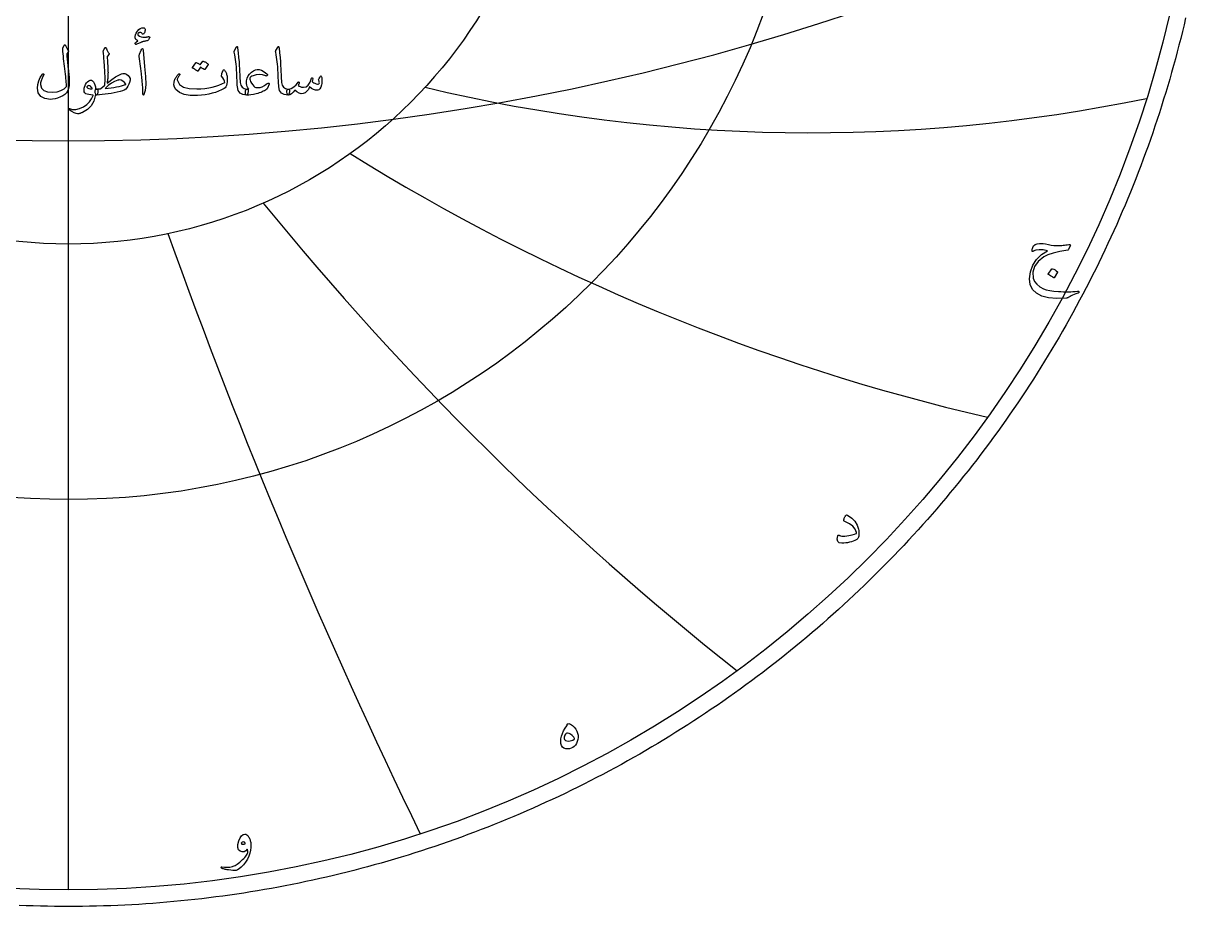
# Model space of a CAD drawing. Header units: millimetres. Extents: x -75 to 75, y -75 to 77.
# Drawn here: x -3 to 74.2, y -75.3 to -17.3 of the extents above; entities that cross this region are included whole.
import ezdxf

# ---------------------------------------------------------------- set-up
doc = ezdxf.new("R2010")
doc.units = ezdxf.units.MM
for name, color, linetype in [('CUT_OUTER', 1, 'Continuous'), ('ENGRAVE', 7, 'Continuous'), ('ENGRAVE_FINE', 8, 'Continuous'), ('TEXT', 5, 'Continuous')]:
    doc.layers.add(name, color=color, linetype=linetype)

msp = doc.modelspace()

# ---------------------------------------------------------------- linework, layer by layer
at = {"layer": 'CUT_OUTER'}
msp.add_lwpolyline([(73.4043, -16.9573), (73.2989, -17.4073), (73.1907, -17.8568), (73.0797, -18.3055), (72.966, -18.7536), (72.8496, -19.2009), (72.7304, -19.6476), (72.6085, -20.0935), (72.4838, -20.5386), (72.3564, -20.983), (72.2263, -21.4266), (72.0935, -21.8693), (71.9579, -22.3113), (71.8197, -22.7524), (71.6787, -23.1926), (71.5351, -23.632), (71.3887, -24.0705), (71.2397, -24.5081), (71.088, -24.9447), (70.9336, -25.3804), (70.7765, -25.8152), (70.6168, -26.249), (70.4544, -26.6818), (70.2893, -27.1136), (70.1217, -27.5444), (69.9513, -27.9741), (69.7784, -28.4028), (69.6028, -28.8304), (69.4246, -29.2569), (69.2437, -29.6824), (69.0603, -30.1067), (68.8743, -30.5299), (68.6857, -30.9519), (68.4944, -31.3728), (68.3007, -31.7924), (68.1043, -32.2109), (67.9054, -32.6282), (67.7039, -33.0443), (67.4999, -33.4591), (67.2933, -33.8726), (67.0842, -34.2849), (66.8725, -34.6958), (66.6584, -35.1055), (66.4417, -35.5139), (66.2226, -35.9209), (66.0009, -36.3265), (65.7768, -36.7308), (65.5502, -37.1337), (65.3211, -37.5352), (65.0896, -37.9353), (64.8556, -38.334), (64.6191, -38.7312), (64.3803, -39.127), (64.139, -39.5213), (63.8953, -39.9141), (63.6492, -40.3054), (63.4006, -40.6952), (63.1498, -41.0834), (62.8965, -41.4701), (62.6408, -41.8553), (62.3828, -42.2388), (62.1225, -42.6208), (61.8598, -43.0012), (61.5948, -43.3799), (61.3275, -43.7571), (61.0578, -44.1325), (60.7859, -44.5064), (60.5116, -44.8785), (60.2351, -45.2489), (59.9564, -45.6177), (59.6753, -45.9847), (59.392, -46.35), (59.1065, -46.7136), (58.8188, -47.0754), (58.5288, -47.4354), (58.2367, -47.7936), (57.9423, -48.15), (57.6458, -48.5047), (57.3471, -48.8575), (57.0462, -49.2084), (56.7432, -49.5575), (56.4381, -49.9047), (56.1308, -50.2501), (55.8214, -50.5936), (55.5099, -50.9351), (55.1963, -51.2748), (54.8807, -51.6125), (54.563, -51.9483), (54.2432, -52.2821), (53.9214, -52.6139), (53.5975, -52.9438), (53.2717, -53.2717), (52.9438, -53.5975), (52.6139, -53.9214), (52.2821, -54.2432), (51.9483, -54.563), (51.6125, -54.8807), (51.2748, -55.1963), (50.9351, -55.5099), (50.5936, -55.8214), (50.2501, -56.1308), (49.9047, -56.4381), (49.5575, -56.7432), (49.2084, -57.0462), (48.8575, -57.3471), (48.5047, -57.6458), (48.15, -57.9423), (47.7936, -58.2367), (47.4354, -58.5288), (47.0754, -58.8188), (46.7136, -59.1065), (46.35, -59.392), (45.9847, -59.6753), (45.6177, -59.9564), (45.2489, -60.2351), (44.8785, -60.5116), (44.5064, -60.7859), (44.1325, -61.0578), (43.7571, -61.3275), (43.3799, -61.5948), (43.0012, -61.8598), (42.6208, -62.1225), (42.2388, -62.3828), (41.8553, -62.6408), (41.4701, -62.8965), (41.0834, -63.1498), (40.6952, -63.4006), (40.3054, -63.6492), (39.9141, -63.8953), (39.5213, -64.139), (39.127, -64.3803), (38.7312, -64.6191), (38.334, -64.8556), (37.9353, -65.0896), (37.5352, -65.3211), (37.1337, -65.5502), (36.7308, -65.7768), (36.3265, -66.0009), (35.9209, -66.2226), (35.5139, -66.4417), (35.1055, -66.6584), (34.6958, -66.8725), (34.2849, -67.0842), (33.8726, -67.2933), (33.4591, -67.4999), (33.0443, -67.7039), (32.6282, -67.9054), (32.2109, -68.1043), (31.7924, -68.3007), (31.3728, -68.4944), (30.9519, -68.6857), (30.5299, -68.8743), (30.1067, -69.0603), (29.6824, -69.2437), (29.2569, -69.4246), (28.8304, -69.6028), (28.4028, -69.7784), (27.9741, -69.9513), (27.5444, -70.1217), (27.1136, -70.2893), (26.6818, -70.4544), (26.249, -70.6168), (25.8152, -70.7765), (25.3804, -70.9336), (24.9447, -71.088), (24.5081, -71.2397), (24.0705, -71.3887), (23.632, -71.5351), (23.1926, -71.6787), (22.7524, -71.8197), (22.3113, -71.9579), (21.8693, -72.0935), (21.4266, -72.2263), (20.983, -72.3564), (20.5386, -72.4838), (20.0935, -72.6085), (19.6476, -72.7304), (19.2009, -72.8496), (18.7536, -72.966), (18.3055, -73.0797), (17.8568, -73.1907), (17.4073, -73.2989), (16.9573, -73.4043), (16.5065, -73.507), (16.0552, -73.6069), (15.6033, -73.704), (15.1507, -73.7983), (14.6976, -73.8899), (14.244, -73.9787), (13.7898, -74.0647), (13.3351, -74.1479), (12.8798, -74.2284), (12.4241, -74.306), (11.968, -74.3808), (11.5114, -74.4529), (11.0543, -74.5221), (10.5968, -74.5885), (10.139, -74.6521), (9.6807, -74.7129), (9.2221, -74.7709), (8.7632, -74.8261), (8.3039, -74.8785), (7.8443, -74.928), (7.3844, -74.9747), (6.9242, -75.0186), (6.4638, -75.0597), (6.0031, -75.0979), (5.5422, -75.1334), (5.0811, -75.166), (4.6198, -75.1957), (4.1583, -75.2227), (3.6966, -75.2468), (3.2349, -75.268), (2.773, -75.2865), (2.311, -75.302), (1.8489, -75.3148), (1.3867, -75.3247), (0.9245, -75.3318), (0.4623, -75.3361), (0, -75.3375), (-0.4623, -75.3361), (-0.9245, -75.3318), (-1.3867, -75.3247), (-1.8489, -75.3148), (-2.311, -75.302), (-2.773, -75.2865), (-3.2349, -75.268)], dxfattribs=at)
at = {"layer": 'ENGRAVE'}
for points in [[(0, -74.25), (0, 74.25)], [(0, -74.25), (0, -31.8152)]]:
    msp.add_lwpolyline(points, dxfattribs=at)
for radius in [74.25, 48.6033, 31.8152]:
    msp.add_circle((0, 0), radius, dxfattribs=at)
for centre, radius, start, end in [((48.7691, 84.4705), 108.9769, 256.55606, 281.68399), ((91.6371, 91.6371), 138.4088, 238.10652, 256.952467), ((167.9265, 96.9524), 199.9034, 219.102266, 231.666231), ((374.0327, 100.2218), 390.2655, 199.669009, 205.950992)]:
    msp.add_arc(centre, radius, start, end, dxfattribs=at)
at = {"layer": 'ENGRAVE_FINE'}
msp.add_arc((0, 136.7015), 161.7338, 242.809626, 297.190374, dxfattribs=at)
at = {"layer": 'TEXT'}
for points in [[(5.1793, -18.465), (5.1221, -18.4757), (5.069, -18.4858), (5.02, -18.4954), (4.9751, -18.5045), (4.9347, -18.5133), (4.8989, -18.5221), (4.8677, -18.5309), (4.8412, -18.5396), (4.8143, -18.5497), (4.7819, -18.5621), (4.7441, -18.5771), (4.7007, -18.5945), (4.6519, -18.6147), (4.5975, -18.6379), (4.5377, -18.6641), (4.4724, -18.6933), (4.4457, -18.7021), (4.423, -18.7021), (4.404, -18.6933), (4.3889, -18.6758), (4.3799, -18.6327), (4.4054, -18.5824), (4.4655, -18.5251), (4.5602, -18.4606), (4.4877, -18.4194), (4.4328, -18.375), (4.3955, -18.3272), (4.3758, -18.2762), (4.3719, -18.1798), (4.3955, -18.0753), (4.4466, -17.9625), (4.5251, -17.8414), (4.6186, -17.733), (4.715, -17.6581), (4.814, -17.6167), (4.9159, -17.6087), (4.9727, -17.623), (5.0114, -17.6526), (5.032, -17.6976), (5.0344, -17.758), (5.0245, -17.8233), (5.0081, -17.8832), (4.985, -17.9375), (4.9554, -17.9864), (4.9257, -18.0207), (4.8983, -18.0358), (4.8731, -18.0316), (4.85, -18.0083), (4.8237, -17.9735), (4.7929, -17.9479), (4.7578, -17.9317), (4.7183, -17.9249), (4.6768, -17.9249), (4.6403, -17.9337), (4.6088, -17.9512), (4.5821, -17.9776), (4.5627, -18.0094), (4.5569, -18.039), (4.5649, -18.0665), (4.5865, -18.0917), (4.6678, -18.1518), (4.7666, -18.196), (4.8829, -18.2243), (5.0169, -18.2366), (5.0285, -18.2362), (5.0416, -18.235), (5.056, -18.2329), (5.0718, -18.2301), (5.0889, -18.2266), (5.1074, -18.2229), (5.1273, -18.2189), (5.1486, -18.2147), (5.1717, -18.2104), (5.1925, -18.2065), (5.2112, -18.2028), (5.2276, -18.1993), (5.2422, -18.1964), (5.2551, -18.1944), (5.2663, -18.1931), (5.2759, -18.1927), (5.2941, -18.1947), (5.3089, -18.2004), (5.3204, -18.21), (5.3286, -18.2235), (5.3338, -18.2364), (5.3363, -18.2487), (5.336, -18.2605), (5.333, -18.2718), (5.2905, -18.3514), (5.2507, -18.4101), (5.2136, -18.448), (5.1793, -18.465)], [(-0.2832, -18.7636), (-0.2755, -18.7501), (-0.2657, -18.7405), (-0.2536, -18.7348), (-0.2393, -18.7328), (-0.225, -18.7353), (-0.213, -18.7427), (-0.2031, -18.7551), (-0.1954, -18.7724), (-0.1545, -18.8731), (-0.1109, -18.9601), (-0.0645, -19.0334), (-0.0154, -19.0929), (-0.0008, -19.1143), (0.0033, -19.139), (-0.003, -19.167), (-0.0198, -19.1983), (-0.0305, -19.2134), (-0.0406, -19.2279), (-0.0502, -19.2419), (-0.0593, -19.2554), (-0.0678, -19.268), (-0.0757, -19.2795), (-0.0832, -19.29), (-0.09, -19.2993), (-0.1015, -19.3163), (-0.1098, -19.3366), (-0.1147, -19.3602), (-0.1164, -19.3871), (-0.1112, -19.463), (-0.1043, -19.5458), (-0.0958, -19.6354), (-0.0856, -19.7318), (-0.0741, -19.8352), (-0.0615, -19.9453), (-0.0478, -20.0624), (-0.0329, -20.1863), (-0.0163, -20.3099), (-0.0016, -20.4262), (0.0111, -20.535), (0.022, -20.6364), (0.0311, -20.7307), (0.039, -20.8181), (0.0454, -20.8986), (0.0505, -20.9723), (0.0563, -21.1905), (0.0384, -21.3972), (-0.003, -21.5923), (-0.0681, -21.7759), (-0.1315, -21.8838), (-0.2294, -21.9834), (-0.362, -22.0748), (-0.5291, -22.1579), (-0.7103, -22.2268), (-0.8804, -22.2754), (-1.0396, -22.3037), (-1.1878, -22.3116), (-1.5589, -22.2606), (-1.8245, -22.1206), (-1.9848, -21.8917), (-2.0397, -21.5739), (-2.0205, -21.3371), (-1.9584, -21.1052), (-1.8536, -20.8782), (-1.706, -20.6562), (-1.6947, -20.6433), (-1.6829, -20.6353), (-1.6706, -20.6323), (-1.6577, -20.6342), (-1.6439, -20.6394), (-1.6335, -20.6463), (-1.6264, -20.6548), (-1.6225, -20.6649), (-1.6198, -20.68), (-1.6203, -20.6946), (-1.6242, -20.7086), (-1.6313, -20.722), (-1.732, -20.9183), (-1.8015, -21.0854), (-1.8396, -21.2234), (-1.8465, -21.3324), (-1.7732, -21.567), (-1.6148, -21.7309), (-1.3714, -21.8239), (-1.0429, -21.8462), (-0.7468, -21.814), (-0.4951, -21.7397), (-0.2879, -21.623), (-0.1251, -21.4641), (-0.1286, -21.3874), (-0.1345, -21.2978), (-0.1428, -21.1953), (-0.1537, -21.0799), (-0.1673, -20.9513), (-0.1839, -20.8093), (-0.2035, -20.6538), (-0.2261, -20.4849), (-0.2475, -20.3106), (-0.2679, -20.1391), (-0.2871, -19.9703), (-0.3052, -19.8043), (-0.3219, -19.641), (-0.337, -19.4804), (-0.3505, -19.3226), (-0.3623, -19.1676), (-0.3798, -19.0183), (-0.379, -19.0013), (-0.3765, -18.9853), (-0.3724, -18.9705), (-0.3667, -18.9568)], [(2.3954, -18.9217), (2.4058, -18.9104), (2.4151, -18.903), (2.4234, -18.8994), (2.4305, -18.8997), (2.439, -18.9035), (2.447, -18.9107), (2.4544, -18.9211), (2.4612, -18.9348), (2.4891, -18.9941), (2.5156, -19.049), (2.5407, -19.0995), (2.5644, -19.1456), (2.5871, -19.1868), (2.6089, -19.2225), (2.6299, -19.2526), (2.65, -19.2773), (2.6649, -19.2977), (2.6698, -19.3191), (2.6649, -19.3416), (2.65, -19.3652), (2.5622, -19.4749), (2.551, -19.4939), (2.5436, -19.5156), (2.54, -19.54), (2.5403, -19.5672), (2.5545, -19.7744), (2.5666, -19.9569), (2.5765, -20.1147), (2.5842, -20.2478), (2.5899, -20.3565), (2.5941, -20.441), (2.5965, -20.5014), (2.5974, -20.5376), (2.5964, -20.6446), (2.5935, -20.7462), (2.5887, -20.8422), (2.582, -20.9328), (2.5736, -21.0179), (2.5639, -21.0975), (2.5528, -21.1716), (2.5403, -21.2402), (2.8386, -21.0118), (3.0968, -20.8362), (3.315, -20.7132), (3.4931, -20.643), (3.5725, -20.6243), (3.6435, -20.6166), (3.7064, -20.6199), (3.761, -20.6342), (3.8381, -20.6743), (3.9114, -20.7374), (3.9808, -20.8236), (4.0464, -20.9328), (4.0566, -20.9589), (4.0607, -20.9888), (4.0588, -21.0225), (4.0508, -21.0601), (4.0072, -21.1952), (3.9553, -21.3236), (3.8952, -21.4455), (3.8269, -21.5607), (3.7605, -21.6348), (3.6666, -21.6991), (3.5453, -21.7534), (3.3965, -21.7979), (3.1974, -21.8419), (2.9997, -21.8818), (2.8033, -21.9176), (2.6083, -21.9493), (2.415, -21.9767), (2.2236, -21.9993), (2.0341, -22.0173), (1.8465, -22.0306), (1.8253, -22.0245), (1.8059, -22.0064), (1.788, -21.9762), (1.7718, -21.934), (1.7575, -21.8821), (1.7499, -21.8319), (1.7488, -21.7833), (1.7543, -21.7364), (1.7666, -21.6955), (1.7861, -21.665), (1.8127, -21.645), (1.8465, -21.6354), (1.8913, -21.6329), (1.9337, -21.6299), (1.9737, -21.6263), (2.0111, -21.6222), (2.0461, -21.6181), (2.0787, -21.6145), (2.1087, -21.6115), (2.1363, -21.609), (2.3822, -21.3719), (2.3844, -21.3616), (2.3866, -21.3483), (2.3888, -21.332), (2.391, -21.3126), (2.3932, -21.2903), (2.3954, -21.2649), (2.3976, -21.2365), (2.3998, -21.205), (2.4017, -21.1709), (2.403, -21.1342), (2.4039, -21.0951), (2.4041, -21.0536), (2.4041, -21.0098), (2.4041, -20.9641), (2.4041, -20.9165), (2.4041, -20.8669), (2.4036, -20.8109), (2.4019, -20.744), (2.3992, -20.666), (2.3954, -20.5771), (2.3904, -20.4778), (2.3844, -20.3685), (2.3772, -20.2494), (2.369, -20.1204), (2.3501, -19.8342), (2.3328, -19.6078), (2.3171, -19.4412), (2.3031, -19.3344), (2.2919, -19.2658), (2.2845, -19.2137), (2.2809, -19.178), (2.2812, -19.1588), (2.2945, -19.1226), (2.3081, -19.0885), (2.3219, -19.0567), (2.3361, -19.027), (2.3505, -18.9991), (2.3652, -18.9722), (2.3801, -18.9464), (2.3954, -18.9217)], [(4.7797, -19.0885), (4.8217, -19.0073), (4.8555, -18.9787), (4.881, -19.0029), (4.8983, -19.0797), (4.9993, -20.1556), (5.0594, -20.8159), (5.0729, -21.3434), (5.0396, -21.738), (4.9598, -21.9998), (4.9452, -22.0213), (4.9323, -22.0328), (4.9211, -22.0344), (4.9115, -22.0262), (4.9038, -22.0133), (4.8983, -21.9966), (4.895, -21.976), (4.8939, -21.9515), (4.8939, -21.7614), (4.8851, -21.5596), (4.8676, -21.3464), (4.8412, -21.1216), (4.8355, -21.0629), (4.8182, -20.9043), (4.7893, -20.6457), (4.749, -20.2873), (4.6524, -19.4925), (4.6502, -19.4502), (4.6524, -19.4113), (4.659, -19.3756), (4.67, -19.3432)], [(11.0503, -18.869), (11.0588, -18.8558), (11.0667, -18.847), (11.0742, -18.8426), (11.081, -18.8426), (11.0914, -18.8484), (11.1008, -18.8657), (11.109, -18.8945), (11.1161, -18.9348), (11.1524, -19.2628), (11.182, -19.5661), (11.2051, -19.8446), (11.2215, -20.0985), (11.2321, -20.3156), (11.2418, -20.5102), (11.2508, -20.6822), (11.2589, -20.8318), (11.2659, -20.9589), (11.2715, -21.0634), (11.2757, -21.1455), (11.2786, -21.205), (11.3176, -21.3834), (11.4038, -21.5146), (11.5371, -21.5986), (11.7177, -21.6354), (11.768, -21.6486), (11.8001, -21.6793), (11.8141, -21.7276), (11.8099, -21.7935), (11.7894, -21.8972), (11.7671, -21.9713), (11.7433, -22.0158), (11.7177, -22.0306), (11.4636, -21.9971), (11.2764, -21.8967), (11.1562, -21.7292), (11.103, -21.4949), (11.0946, -21.3828), (11.0871, -21.2704), (11.0803, -21.1577), (11.0744, -21.0448), (11.0691, -20.9316), (11.064, -20.8181), (11.0592, -20.7043), (11.0547, -20.5903), (11.0464, -20.3728), (11.0349, -20.177), (11.0201, -20.0028), (11.002, -19.8504), (10.9806, -19.704), (10.9559, -19.5479), (10.9279, -19.3823), (10.8966, -19.2071), (10.8925, -19.1755), (10.8933, -19.1467), (10.8991, -19.1206), (10.9098, -19.0973)], [(13.7684, -18.869), (13.7769, -18.8558), (13.7849, -18.847), (13.7923, -18.8426), (13.7991, -18.8426), (13.8096, -18.8484), (13.8189, -18.8657), (13.8271, -18.8945), (13.8343, -18.9348), (13.8705, -19.2628), (13.9001, -19.5661), (13.9232, -19.8446), (13.9396, -20.0985), (13.9502, -20.3156), (13.9599, -20.5102), (13.9689, -20.6822), (13.977, -20.8318), (13.984, -20.9589), (13.9896, -21.0634), (13.9938, -21.1455), (13.9967, -21.205), (14.0357, -21.3834), (14.1219, -21.5146), (14.2553, -21.5986), (14.4358, -21.6354), (14.4861, -21.6486), (14.5182, -21.6793), (14.5322, -21.7276), (14.5281, -21.7935), (14.5075, -21.8972), (14.4852, -21.9713), (14.4614, -22.0158), (14.4358, -22.0306), (14.1817, -21.9971), (13.9945, -21.8967), (13.8743, -21.7292), (13.8211, -21.4949), (13.8127, -21.3828), (13.8052, -21.2704), (13.7984, -21.1577), (13.7925, -21.0448), (13.7872, -20.9316), (13.7821, -20.8181), (13.7773, -20.7043), (13.7728, -20.5903), (13.7645, -20.3728), (13.753, -20.177), (13.7382, -20.0028), (13.7201, -19.8504), (13.6987, -19.704), (13.674, -19.5479), (13.646, -19.3823), (13.6147, -19.2071), (13.6106, -19.1755), (13.6114, -19.1467), (13.6172, -19.1206), (13.6279, -19.0973)], [(8.8196, -19.8131), (8.8251, -19.8076), (8.8328, -19.8043), (8.8426, -19.8032), (8.8547, -19.8043), (8.8979, -19.8205), (8.9398, -19.8383), (8.9803, -19.8578), (9.0194, -19.8789), (9.0574, -19.902), (9.0946, -19.9272), (9.1309, -19.9547), (9.1665, -19.9843), (9.1733, -19.9934), (9.1764, -20.003), (9.1755, -20.0131), (9.1709, -20.0238), (8.9601, -20.3576), (8.9543, -20.362), (8.9458, -20.362), (8.9346, -20.3576), (8.9206, -20.3488), (8.911, -20.3407), (8.8953, -20.3296), (8.8736, -20.3154), (8.8459, -20.2983), (8.8119, -20.2778), (8.7713, -20.2538), (8.7241, -20.2262), (8.6703, -20.1951), (8.5034, -20.4542), (8.4957, -20.4621), (8.4859, -20.464), (8.4738, -20.4599), (8.4595, -20.4498), (8.4472, -20.441), (8.4277, -20.4278), (8.4011, -20.4103), (8.3673, -20.3883), (8.3259, -20.362), (8.2762, -20.3312), (8.2183, -20.2961), (8.1521, -20.2566), (8.1453, -20.25), (8.1423, -20.2434), (8.1431, -20.2368), (8.1477, -20.2302), (8.3629, -19.9097), (8.3684, -19.9042), (8.3761, -19.9009), (8.386, -19.8998), (8.398, -19.9009), (8.4348, -19.9128), (8.4705, -19.9267), (8.5051, -19.9425), (8.5386, -19.9602), (8.5709, -19.9795), (8.6022, -20.0002), (8.6324, -20.0223), (8.6615, -20.0458)], [(10.2511, -20.3971), (10.2806, -20.4341), (10.3076, -20.475), (10.3322, -20.5198), (10.3543, -20.5683), (10.3739, -20.6205), (10.3911, -20.6759), (10.4057, -20.7346), (10.418, -20.7967), (10.4339, -20.9213), (10.4377, -21.0448), (10.4295, -21.1672), (10.4092, -21.2885), (10.3784, -21.3966), (10.3389, -21.4839), (10.2906, -21.5503), (10.2335, -21.5959), (10.0524, -21.6916), (9.8603, -21.777), (9.6572, -21.8519), (9.4431, -21.9164), (9.2181, -21.9699), (8.9821, -22.0119), (8.7351, -22.0424), (8.4771, -22.0613), (7.9935, -22.0564), (7.5967, -21.9889), (7.2865, -21.8588), (7.0631, -21.6661), (6.9715, -21.5154), (6.9292, -21.3533), (6.9363, -21.1795), (6.9929, -20.9943), (7.0119, -20.9543), (7.034, -20.9136), (7.0592, -20.872), (7.0873, -20.8296), (7.1184, -20.7864), (7.1526, -20.7423), (7.1898, -20.6975), (7.23, -20.6518), (7.2434, -20.6389), (7.2574, -20.6309), (7.272, -20.6279), (7.2871, -20.6298), (7.2972, -20.6337), (7.3057, -20.6408), (7.3126, -20.6512), (7.3178, -20.6649), (7.3203, -20.6778), (7.3189, -20.6902), (7.3137, -20.702), (7.3046, -20.7132), (7.267, -20.758), (7.2333, -20.8044), (7.2034, -20.8524), (7.1773, -20.9021), (7.1595, -20.9495), (7.1499, -20.9954), (7.1485, -21.0396), (7.1553, -21.0821), (7.2926, -21.3305), (7.5505, -21.5047), (7.9293, -21.6049), (8.4288, -21.631), (8.7034, -21.6204), (8.965, -21.5975), (9.2138, -21.5622), (9.4497, -21.5146), (9.673, -21.4547), (9.8839, -21.3823), (10.0824, -21.2977), (10.2687, -21.2007), (10.2505, -21.1101), (10.2094, -21.0096), (10.1452, -20.8993), (10.0579, -20.7791), (10.0551, -20.7676), (10.0557, -20.7462), (10.0595, -20.7149), (10.0667, -20.6737), (10.0686, -20.6696), (10.07, -20.666), (10.0708, -20.663), (10.0711, -20.6605), (10.0853, -20.6046), (10.1062, -20.542), (10.1336, -20.4728), (10.1677, -20.3971), (10.1828, -20.374), (10.2017, -20.3663), (10.2245, -20.374), (10.2511, -20.3971)], [(13.1975, -21.3148), (13.079, -21.5783), (13.0639, -21.6044), (13.0493, -21.6255), (13.0353, -21.6417), (13.0219, -21.6529), (12.9536, -21.6997), (12.8803, -21.7435), (12.8021, -21.7843), (12.7189, -21.822), (12.6311, -21.8573), (12.5389, -21.8906), (12.4423, -21.922), (12.3413, -21.9515), (12.1524, -21.9976), (11.9856, -22.0262), (11.8407, -22.0372), (11.7177, -22.0306), (11.6708, -22.0092), (11.6398, -21.9669), (11.6247, -21.9038), (11.6255, -21.8198), (11.6368, -21.7441), (11.653, -21.6881), (11.6741, -21.6518), (11.7002, -21.6354), (11.7046, -21.6354), (11.7089, -21.6354), (11.7133, -21.6354), (11.7177, -21.6354), (11.7504, -21.6387), (11.7825, -21.6398), (11.8141, -21.6387), (11.8451, -21.6354), (11.7918, -21.5566), (11.7507, -21.4696), (11.7216, -21.3744), (11.7046, -21.2709), (11.7021, -21.0857), (11.7342, -20.9207), (11.8009, -20.7761), (11.9022, -20.6518), (12.0325, -20.5357), (12.1601, -20.4465), (12.285, -20.3842), (12.4071, -20.3488), (12.5389, -20.3491), (12.6882, -20.3982), (12.855, -20.4962), (13.0395, -20.643), (13.0603, -20.6658), (13.0702, -20.6902), (13.0691, -20.7163), (13.057, -20.744), (13.0397, -20.7654), (13.0186, -20.7769), (12.9936, -20.7786), (12.9648, -20.7703), (12.7582, -20.7105), (12.5509, -20.6891), (12.3432, -20.7061), (12.1349, -20.7615), (12.0523, -20.7964), (11.9889, -20.8351), (11.9447, -20.8776), (11.9197, -20.924), (11.9137, -20.9827), (11.9307, -21.0579), (11.9708, -21.1496), (12.0339, -21.2577), (12.1107, -21.367), (12.1832, -21.4488), (12.2513, -21.5031), (12.3149, -21.53), (12.4535, -21.5437), (12.5927, -21.5278), (12.7324, -21.4822), (12.8726, -21.407), (12.9999, -21.3192), (13.0658, -21.2775), (13.1185, -21.2534), (13.158, -21.2468), (13.1844, -21.2577), (13.1951, -21.2712), (13.2008, -21.2852), (13.2017, -21.2997), (13.1975, -21.3148)], [(16.5655, -20.7791), (16.5751, -20.7725), (16.5864, -20.7747), (16.5993, -20.7857), (16.6138, -20.8055), (16.6295, -20.8389), (16.6413, -20.8867), (16.6492, -20.9487), (16.6534, -21.025), (16.6547, -21.1117), (16.6501, -21.1963), (16.6394, -21.2786), (16.6226, -21.3587), (16.5738, -21.5146), (16.5194, -21.6266), (16.4596, -21.6947), (16.3943, -21.7188), (16.2398, -21.7098), (16.0968, -21.6694), (15.9653, -21.5978), (15.8454, -21.4949), (15.7631, -21.6571), (15.6654, -21.7836), (15.5523, -21.8744), (15.4238, -21.9296), (15.2891, -21.9417), (15.1527, -21.9076), (15.0146, -21.8275), (14.8749, -21.7012), (14.7619, -21.8453), (14.651, -21.9482), (14.5423, -22.01), (14.4358, -22.0306), (14.4144, -22.0185), (14.3941, -21.9823), (14.3749, -21.9219), (14.3568, -21.8374), (14.3502, -21.7539), (14.3612, -21.6925), (14.3897, -21.6529), (14.4358, -21.6354), (14.6384, -21.5895), (14.8157, -21.5004), (14.9677, -21.3678), (15.0945, -21.1919), (15.1014, -21.1823), (15.1088, -21.1754), (15.1167, -21.1713), (15.1252, -21.1699), (15.1357, -21.171), (15.145, -21.1743), (15.1532, -21.1798), (15.1604, -21.1875), (15.1645, -21.2111), (15.1549, -21.2512), (15.1316, -21.3077), (15.0945, -21.3807), (15.1431, -21.437), (15.2186, -21.4784), (15.3209, -21.505), (15.4502, -21.5168), (15.6113, -21.4831), (15.7521, -21.373), (15.8726, -21.1867), (15.9727, -20.924), (15.9777, -20.9106), (15.9837, -20.901), (15.9908, -20.8952), (15.9991, -20.8933), (16.0114, -20.8944), (16.0221, -20.8977), (16.0312, -20.9032), (16.0386, -20.9108), (16.0441, -20.9218), (16.0474, -20.9328), (16.0485, -20.9438), (16.0474, -20.9548), (16.0035, -21.1392), (16.0548, -21.1847), (16.1165, -21.2248), (16.1887, -21.2594), (16.2713, -21.2885), (16.3517, -21.3074), (16.4129, -21.3115), (16.4549, -21.3008), (16.4777, -21.2753), (16.4851, -21.2363), (16.481, -21.1809), (16.4654, -21.109), (16.4382, -21.0206), (16.4429, -20.9956), (16.4656, -20.9471), (16.5065, -20.8749), (16.5655, -20.7791)], [(1.7586, -22.0789), (1.6557, -22.4403), (1.4831, -22.743), (1.2408, -22.987), (0.9287, -23.1723), (0.8851, -23.1911), (0.842, -23.208), (0.7995, -23.2229), (0.7575, -23.2359), (0.7163, -23.2468), (0.6762, -23.2552), (0.6373, -23.2611), (0.5994, -23.2645), (0.505, -23.251), (0.3798, -23.2019), (0.2239, -23.1171), (0.0373, -22.9966), (0.0173, -22.9793), (0.0055, -22.9626), (0.0019, -22.9464), (0.0066, -22.9308), (0.017, -22.9187), (0.0307, -22.9132), (0.0478, -22.9143), (0.0681, -22.922), (0.2621, -22.9848), (0.4797, -22.9846), (0.721, -22.9212), (0.9858, -22.7946), (1.2021, -22.6478), (1.381, -22.4752), (1.5226, -22.2768), (1.6269, -22.0525), (1.6261, -22.0446), (1.6236, -22.0383), (1.6195, -22.0336), (1.6137, -22.0306), (1.4625, -22.0218), (1.3338, -22.0042), (1.2276, -21.9779), (1.1439, -21.9428), (1.0791, -21.8884), (1.0385, -21.8132), (1.022, -21.7172), (1.0297, -21.6003), (1.0322, -21.5847), (1.0352, -21.569), (1.0388, -21.5529), (1.0429, -21.5366), (1.0476, -21.5197), (1.0528, -21.502), (1.0585, -21.4835), (1.0648, -21.4641), (1.1164, -21.3387), (1.179, -21.2347), (1.2526, -21.1521), (1.3371, -21.0909), (1.4235, -21.0574), (1.5029, -21.0579), (1.575, -21.0925), (1.6401, -21.1611), (1.6969, -21.2566), (1.74, -21.3675), (1.7694, -21.4938), (1.785, -21.6354), (1.7936, -21.6352), (1.802, -21.6348), (1.8101, -21.6341), (1.8179, -21.6332), (1.8257, -21.6322), (1.8338, -21.6315), (1.8422, -21.6311), (1.8509, -21.631), (1.8805, -21.6373), (1.9036, -21.6562), (1.92, -21.6878), (1.9299, -21.732), (1.934, -21.7806), (1.9332, -21.8297), (1.9274, -21.8794), (1.9167, -21.9296), (1.9027, -21.9738), (1.8871, -22.0053), (1.8698, -22.0243), (1.8509, -22.0306), (1.7674, -22.0306), (1.7669, -22.0385), (1.7652, -22.0492), (1.7625, -22.0627), (1.7586, -22.0789)], [(1.5479, -21.5871), (1.5018, -21.5067), (1.4513, -21.4499), (1.3964, -21.4166), (1.3371, -21.407), (1.3017, -21.4164), (1.2701, -21.4312), (1.2424, -21.4515), (1.2185, -21.4773), (1.2109, -21.491), (1.2098, -21.5058), (1.2152, -21.5218), (1.2273, -21.5388), (1.2726, -21.5786), (1.3382, -21.6057), (1.4241, -21.6203), (1.5303, -21.6222), (1.5413, -21.62), (1.5479, -21.6134), (1.5501, -21.6024), (1.5479, -21.5871)], [(3.3395, -21.0382), (3.3172, -21.039), (3.2944, -21.0415), (3.2711, -21.0456), (3.2472, -21.0514), (3.0315, -21.1362), (2.8191, -21.2544), (2.61, -21.4062), (2.4041, -21.5915), (2.6097, -21.5723), (2.8048, -21.5498), (2.9895, -21.524), (3.1638, -21.4949), (3.3277, -21.4622), (3.4811, -21.4257), (3.6241, -21.3854), (3.7566, -21.3412), (3.769, -21.336), (3.7753, -21.3291), (3.7755, -21.3206), (3.7698, -21.3104), (3.6754, -21.1946), (3.5722, -21.1106), (3.4602, -21.0585), (3.3395, -21.0382)], [(65.8179, -31.931), (65.7055, -32.1839), (65.6952, -32.2006), (65.6832, -32.2132), (65.6695, -32.2217), (65.654, -32.2261), (65.1343, -32.308), (64.6996, -32.4087), (64.3498, -32.5282), (64.0849, -32.6663), (63.7134, -32.9693), (63.4748, -33.3022), (63.3691, -33.6649), (63.3963, -34.0575), (63.4789, -34.27), (63.6188, -34.4579), (63.8161, -34.6213), (64.0708, -34.76), (64.2497, -34.8221), (64.4725, -34.8724), (64.7391, -34.9111), (65.0497, -34.938), (65.2149, -34.9459), (65.3776, -34.9509), (65.538, -34.953), (65.6961, -34.9521), (65.8513, -34.9486), (66.0029, -34.9427), (66.151, -34.9345), (66.2957, -34.924), (66.3296, -34.9216), (66.3565, -34.924), (66.3765, -34.931), (66.3893, -34.9427), (66.3964, -34.9571), (66.3987, -34.972), (66.3964, -34.9875), (66.3893, -35.0036), (66.3842, -35.0122), (66.3782, -35.0194), (66.3713, -35.0251), (66.3636, -35.0294), (66.3552, -35.033), (66.3466, -35.037), (66.3377, -35.0412), (66.3284, -35.0458), (66.1935, -35.0888), (66.0743, -35.1336), (65.971, -35.1801), (65.8835, -35.2284), (65.8274, -35.2633), (65.7763, -35.2928), (65.7302, -35.3171), (65.6891, -35.3362), (65.6535, -35.3508), (65.6241, -35.3619), (65.6008, -35.3695), (65.5837, -35.3736), (64.9432, -35.3973), (64.3987, -35.3514), (63.9502, -35.2357), (63.5977, -35.0504), (63.3431, -34.7963), (63.1926, -34.479), (63.1463, -34.0984), (63.2043, -33.6546), (63.3577, -33.2076), (63.5977, -32.8268), (63.9244, -32.5121), (64.3378, -32.2635), (64.0451, -32.2076), (63.7898, -32.1944), (63.572, -32.224), (63.3917, -32.2963), (63.3758, -32.3022), (63.3612, -32.3057), (63.3477, -32.3069), (63.3354, -32.3057), (63.3252, -32.3019), (63.3179, -32.2951), (63.3135, -32.2855), (63.312, -32.2729), (63.3185, -32.2146), (63.3284, -32.157), (63.3419, -32.0999), (63.3589, -32.0434), (63.4186, -31.9336), (63.5134, -31.8525), (63.6434, -31.8001), (63.8085, -31.7764), (63.913, -31.7773), (64.0439, -31.7893), (64.2011, -31.8124), (64.3846, -31.8467), (64.574, -31.8809), (64.7488, -31.904), (64.9089, -31.916), (65.0544, -31.9169), (65.1244, -31.9139), (65.1985, -31.9093), (65.2766, -31.9033), (65.3589, -31.8958), (65.4452, -31.8866), (65.5357, -31.8754), (65.6303, -31.862), (65.7289, -31.8467), (65.7854, -31.8449), (65.8191, -31.8584), (65.8299, -31.8871), (65.8179, -31.931)], [(64.6095, -33.4486), (64.6153, -33.4427), (64.6235, -33.4392), (64.6341, -33.438), (64.6469, -33.4392), (64.738, -33.4761), (64.8237, -33.5212), (64.9043, -33.5744), (64.9795, -33.6359), (64.9868, -33.6453), (64.99, -33.6546), (64.9891, -33.664), (64.9842, -33.6734), (64.764, -34.0294), (64.7558, -34.0378), (64.7453, -34.0399), (64.7324, -34.0355), (64.7172, -34.0247), (64.704, -34.0153), (64.6832, -34.0012), (64.6548, -33.9825), (64.6188, -33.9591), (64.5746, -33.931), (64.5216, -33.8982), (64.4599, -33.8607), (64.3893, -33.8186), (64.38, -33.8116), (64.3753, -33.8045), (64.3753, -33.7975), (64.38, -33.7905)], [(50.942, -49.9365), (50.9606, -49.8807), (50.9789, -49.8305), (50.9969, -49.7859), (51.0146, -49.7468), (51.0317, -49.713), (51.048, -49.6842), (51.0633, -49.6603), (51.0778, -49.6414), (51.1004, -49.6233), (51.1258, -49.6157), (51.1542, -49.6186), (51.1856, -49.632), (51.4628, -49.8179), (51.6762, -50.0337), (51.8258, -50.2793), (51.9116, -50.5548), (51.9236, -50.6335), (51.9315, -50.7105), (51.9353, -50.7857), (51.935, -50.8592), (51.9303, -50.9304), (51.9209, -50.9986), (51.9069, -51.0638), (51.8881, -51.1262), (51.8715, -51.1596), (51.8495, -51.1894), (51.8223, -51.2158), (51.7898, -51.2386), (51.678, -51.2934), (51.5626, -51.3405), (51.4438, -51.38), (51.3214, -51.4119), (51.1961, -51.4368), (51.0685, -51.4552), (50.9385, -51.4672), (50.8062, -51.4728), (50.6493, -51.4465), (50.5532, -51.3581), (50.5181, -51.2076), (50.5439, -50.9951), (50.5527, -50.9719), (50.5649, -50.9541), (50.5808, -50.9415), (50.6001, -50.9342), (50.6168, -50.9362), (50.634, -50.9424), (50.6519, -50.9526), (50.6703, -50.967), (50.7274, -50.9977), (50.805, -51.015), (50.9031, -51.0188), (51.0216, -51.0091), (51.2789, -50.9716), (51.4888, -50.9295), (51.6513, -50.8826), (51.7664, -50.8311), (51.7722, -50.8241), (51.7757, -50.8124), (51.7769, -50.796), (51.7757, -50.7749), (51.6964, -50.5536), (51.5427, -50.358), (51.3147, -50.1883), (51.0123, -50.0442), (50.9727, -50.0234), (50.9479, -49.9986), (50.9376, -49.9696), (50.942, -49.9365)], [(32.7841, -63.3452), (32.8242, -63.3268), (32.8696, -63.323), (32.9203, -63.3338), (32.9762, -63.3593), (33.1152, -63.4524), (33.2326, -63.5584), (33.3283, -63.6772), (33.4024, -63.8089), (33.4536, -63.9462), (33.4809, -64.0865), (33.4841, -64.2296), (33.4633, -64.3757), (33.4255, -64.5089), (33.3731, -64.6275), (33.3061, -64.7314), (33.2244, -64.8207), (33.1322, -64.8924), (33.0336, -64.9436), (32.9285, -64.9744), (32.8169, -64.9846), (32.6711, -64.9741), (32.5523, -64.9331), (32.4604, -64.8616), (32.3954, -64.7598), (32.3564, -64.6359), (32.3427, -64.494), (32.3541, -64.3338), (32.3907, -64.1556), (32.4501, -63.9705), (32.53, -63.7949), (32.6304, -63.6286), (32.7514, -63.4717), (32.7554, -63.4644), (32.7584, -63.4518), (32.7601, -63.4339), (32.7607, -63.4108), (32.7622, -63.3856), (32.7666, -63.3663), (32.7739, -63.3529), (32.7841, -63.3452)], [(33.2291, -64.3523), (33.2487, -64.3277), (33.2514, -64.2961), (33.237, -64.2574), (33.2057, -64.2118), (33.0971, -64.0935), (32.9914, -64.0104), (32.8886, -63.9623), (32.7888, -63.9495), (32.7414, -63.958), (32.6975, -63.9834), (32.6571, -64.0259), (32.6202, -64.0853), (32.5906, -64.1494), (32.5722, -64.2059), (32.5649, -64.2548), (32.5687, -64.2961), (32.6015, -64.3719), (32.6577, -64.426), (32.7373, -64.4585), (32.8403, -64.4694), (32.9542, -64.4621), (33.057, -64.4401), (33.1486, -64.4035), (33.2291, -64.3523)], [(11.2002, -71.0284), (11.2857, -70.83), (11.3782, -70.6888), (11.4777, -70.6051), (11.5843, -70.5788), (11.651, -70.5905), (11.7154, -70.6256), (11.7775, -70.6842), (11.8372, -70.7661), (11.8659, -70.8136), (11.8911, -70.8622), (11.9127, -70.9119), (11.9309, -70.9629), (11.9464, -71.0153), (11.9601, -71.0694), (11.9721, -71.1253), (11.9824, -71.183), (11.992, -71.3115), (11.9836, -71.4629), (11.9569, -71.637), (11.9121, -71.8341), (11.846, -72.0381), (11.7552, -72.2334), (11.6399, -72.4198), (11.4999, -72.5975), (11.3533, -72.7524), (11.2224, -72.8657), (11.1074, -72.9374), (11.0081, -72.9676), (10.9069, -72.9728), (10.7903, -72.9699), (10.6586, -72.9588), (10.5117, -72.9394), (10.4372, -72.9273), (10.3682, -72.9143), (10.3048, -72.9004), (10.247, -72.8856), (10.1945, -72.8705), (10.1469, -72.8557), (10.1043, -72.8412), (10.0667, -72.827), (10.0444, -72.8147), (10.0292, -72.8013), (10.021, -72.7866), (10.0198, -72.7708), (10.0272, -72.755), (10.0398, -72.7451), (10.0576, -72.741), (10.0807, -72.7427), (10.2614, -72.7603), (10.4379, -72.7615), (10.6103, -72.7462), (10.7786, -72.7146), (10.8306, -72.6985), (10.8881, -72.6736), (10.9512, -72.64), (11.0199, -72.5975), (11.0941, -72.5463), (11.1738, -72.4863), (11.2592, -72.4175), (11.3501, -72.3399), (11.4391, -72.2597), (11.5187, -72.183), (11.5889, -72.1098), (11.6498, -72.0401), (11.7011, -71.9737), (11.7423, -71.9102), (11.7737, -71.8496), (11.795, -71.7919), (11.7827, -71.7047), (11.7693, -71.6397), (11.7546, -71.5969), (11.7388, -71.5764), (11.6437, -71.6886), (11.5362, -71.7486), (11.4165, -71.7565), (11.2845, -71.7123), (11.1756, -71.6168), (11.1252, -71.4711), (11.1334, -71.2749), (11.2002, -71.0284)], [(11.6264, -71.2017), (11.5573, -71.118), (11.4859, -71.087), (11.4121, -71.1086), (11.336, -71.183), (11.3981, -71.2333), (11.4672, -71.2533), (11.5433, -71.2427), (11.6264, -71.2017)]]:
    msp.add_lwpolyline(points, close=True, dxfattribs=at)

doc.saveas('drawing.dxf')
